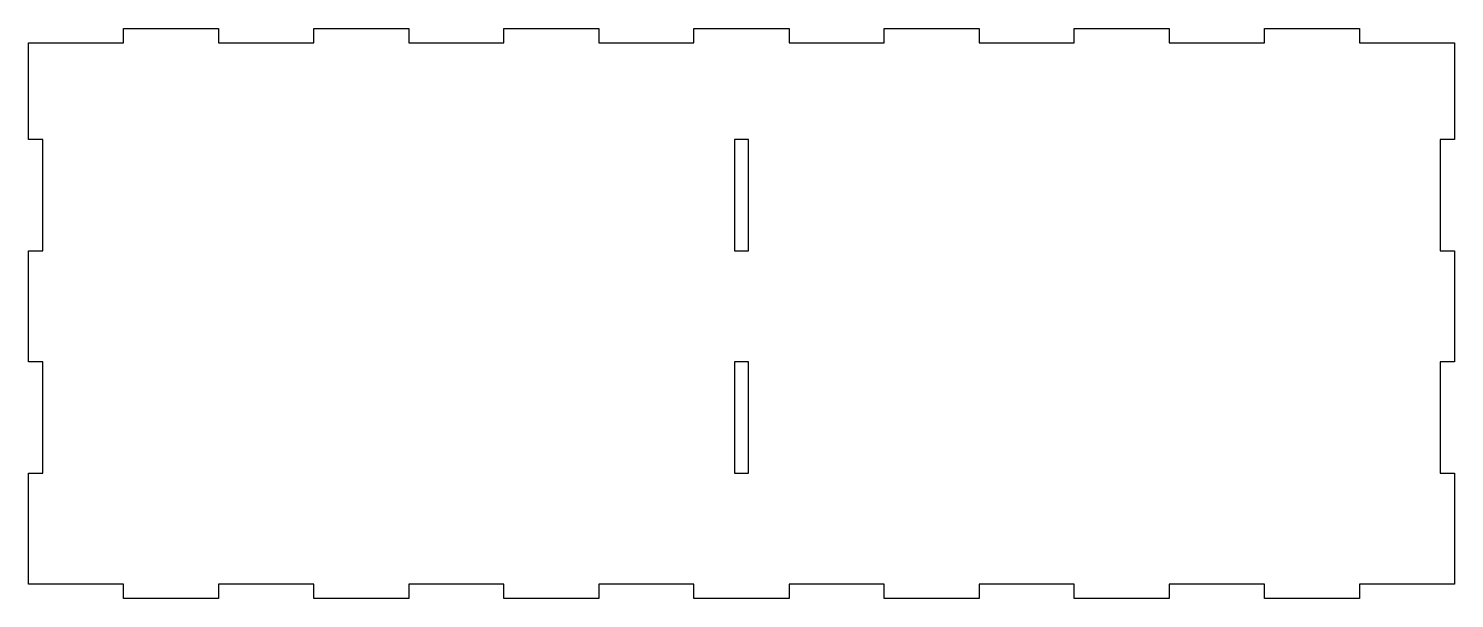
# Model space of a CAD drawing. Header units: millimetres. Extents: x -300 to 0, y 0 to 120.
import ezdxf

# ---------------------------------------------------------------- set-up
doc = ezdxf.new("R2010")
doc.units = ezdxf.units.MM
doc.layers.get('0').update_dxf_attribs({"linetype": 'CONTINUOUS'})

msp = doc.modelspace()

# ---------------------------------------------------------------- linework, layer by layer
for points in [[(-20, 117), (0, 117), (0, 96.6), (-3, 96.6), (-3, 73.2), (0, 73.2), (0, 49.8), (-3, 49.8), (-3, 26.4), (0, 26.4), (0, 3), (-20, 3), (-20, 0), (-40, 0), (-40, 3), (-60, 3), (-60, 0), (-80, 0), (-80, 3), (-100, 3), (-100, 0), (-120, 0), (-120, 3), (-140, 3), (-140, 0), (-160, 0), (-160, 3), (-180, 3), (-180, 0), (-200, 0), (-200, 3), (-220, 3), (-220, 0), (-240, 0), (-240, 3), (-260, 3), (-260, 0), (-280, 0), (-280, 3), (-300, 3), (-300, 26.4), (-297, 26.4), (-297, 49.8), (-300, 49.8), (-300, 73.2), (-297, 73.2), (-297, 96.6), (-300, 96.6), (-300, 117), (-280, 117), (-280, 120), (-260, 120), (-260, 117), (-240, 117), (-240, 120), (-220, 120), (-220, 117), (-200, 117), (-200, 120), (-180, 120), (-180, 117), (-160, 117), (-160, 120), (-140, 120), (-140, 117), (-120, 117), (-120, 120), (-100, 120), (-100, 117), (-80, 117), (-80, 120), (-60, 120), (-60, 117), (-40, 117), (-40, 120), (-20, 120)], [(-151.5, 73.2), (-148.5, 73.2), (-148.5, 96.6), (-151.5, 96.6)], [(-151.5, 26.4), (-148.5, 26.4), (-148.5, 49.8), (-151.5, 49.8)]]:
    msp.add_lwpolyline(points, close=True)

doc.saveas('drawing.dxf')
